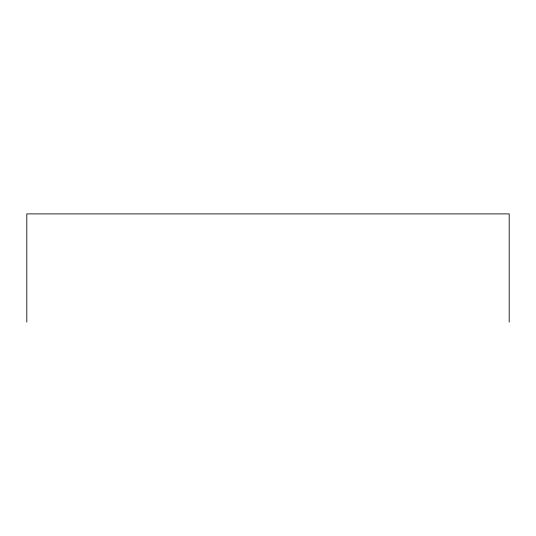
<?xml version="1.0" encoding="UTF-8"?>
<svg xmlns="http://www.w3.org/2000/svg" width="536" height="536" viewBox="0 0 536 536"><rect width="100%" height="100%" fill="white"/><g stroke="black" fill="none" stroke-linecap="round" stroke-linejoin="round"><path stroke-width="0.8" d="M509.2 322.103L509.2 213.898L26.8 213.898L26.8 322.103"/></g></svg>
